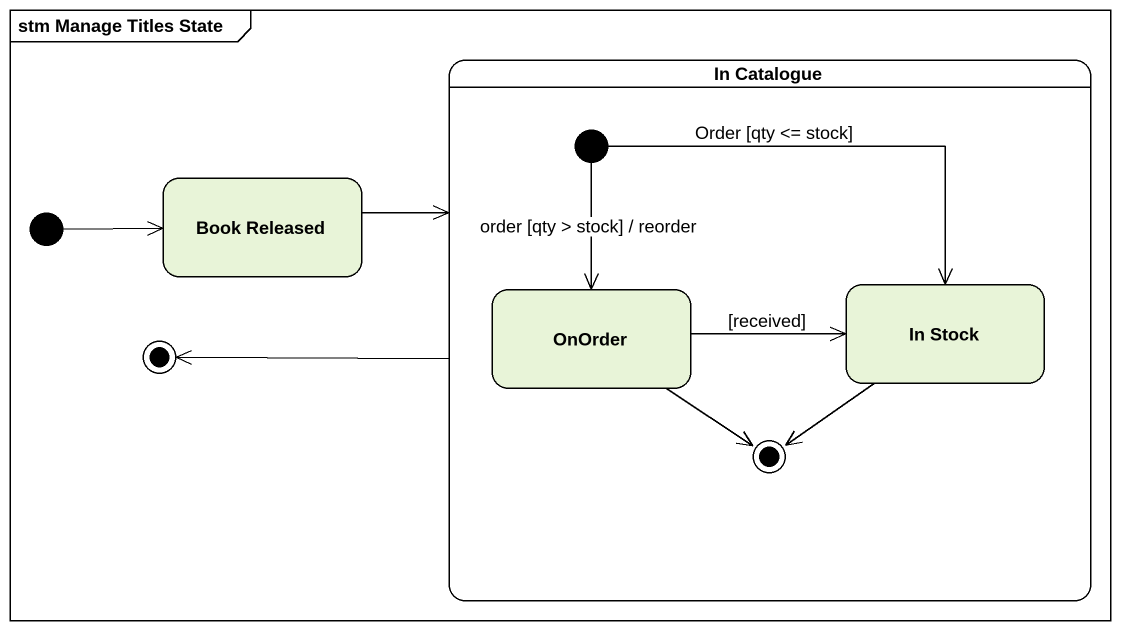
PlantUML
@startuml
mainframe stm Manage Titles State
hide empty description
state "In Catalogue" as In_Catalogue {
  state OnOrder
  state "In Stock" as In_Stock
  [*] --> OnOrder : order [qty > stock] / reorder
  [*] -right-> In_Stock : Order [qty <= stock]
  OnOrder --> [*]
  In_Stock --> [*]
}
state "Book Released" as Book_Released
[*] -right-> Book_Released
Book_Released -right-> In_Catalogue
OnOrder -right-> In_Stock : [received]
In_Catalogue -left-> [*]
@enduml
